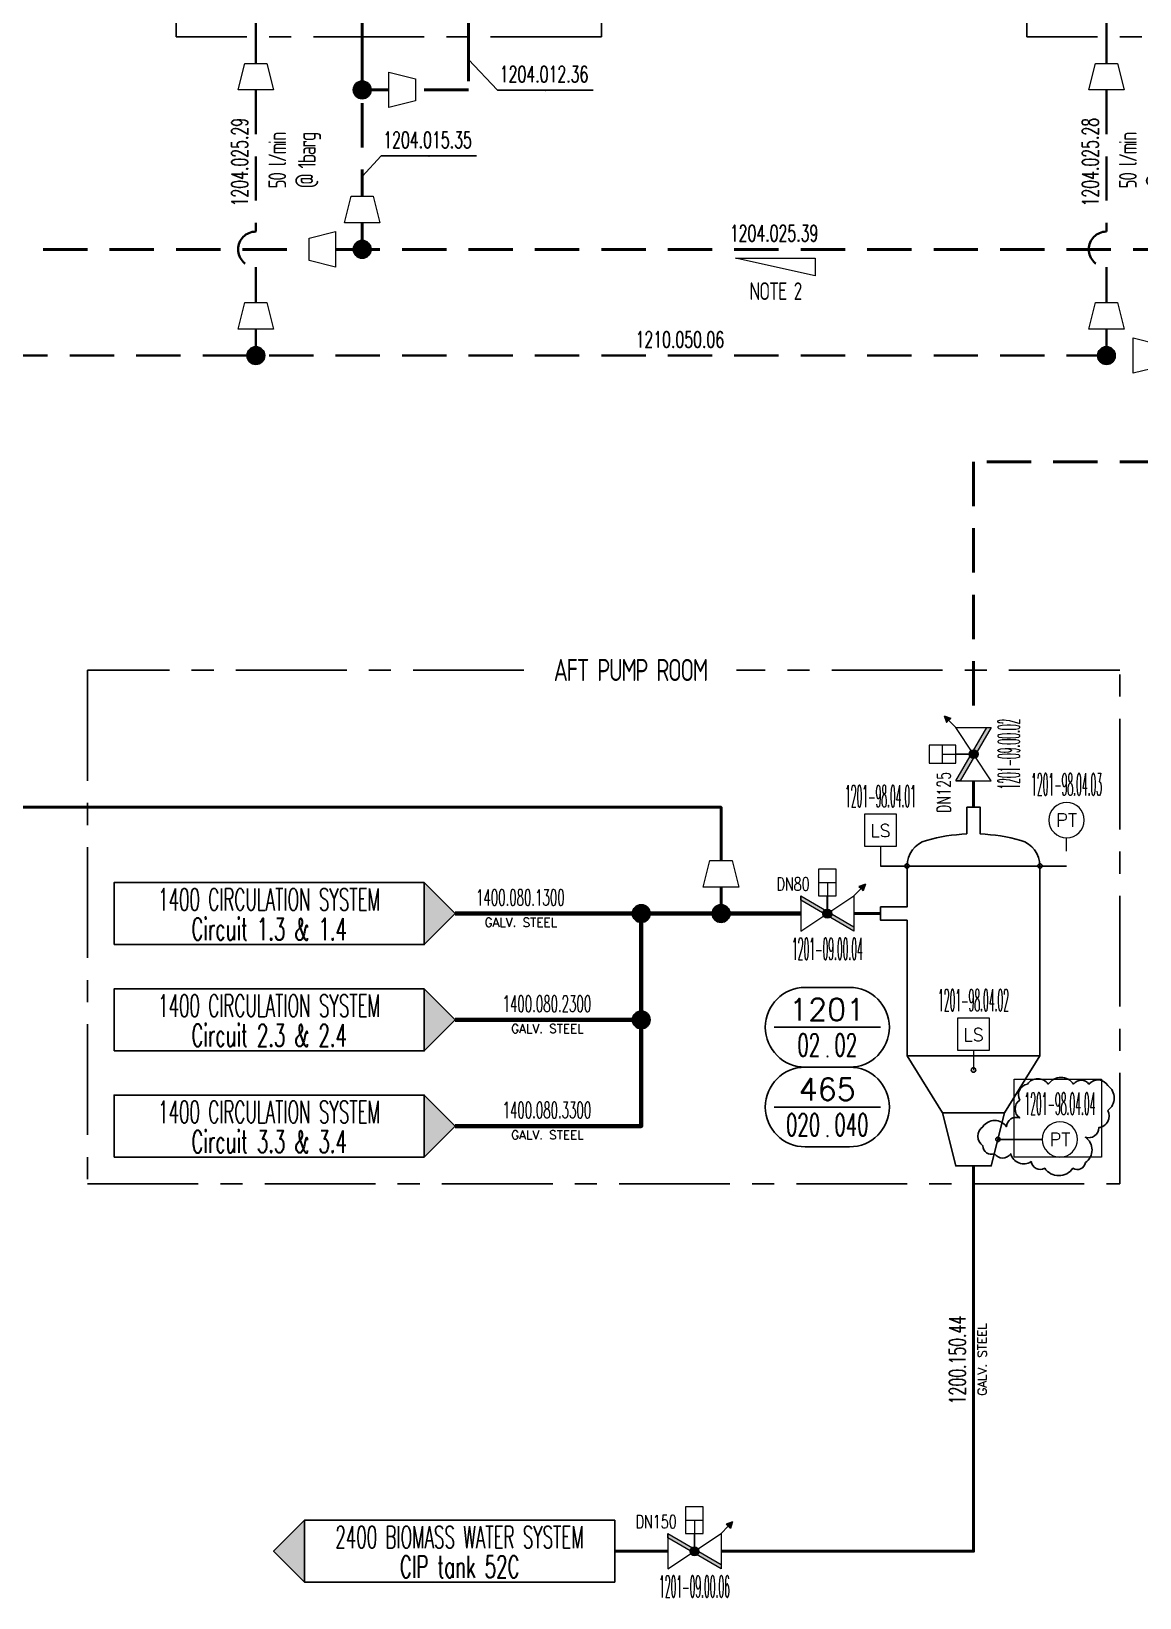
# Model space of a CAD drawing. Extents: x 32 to 589, y 3 to 513.
# Drawn here: x 279.4 to 404.5, y 9.8 to 186.7 of the extents above; entities that cross this region are included whole.
import ezdxf
from ezdxf.enums import TextEntityAlignment as Align
from ezdxf.xclip import XClip

# ---------------------------------------------------------------- set-up
doc = ezdxf.new("R2010")
doc.units = 0
doc.header["$LTSCALE"] = 10
doc.header["$XCLIPFRAME"] = 2
for name, pattern in [('CENTER', [2, 1.25, -0.25, 0.25, -0.25]), ('DASHED', [0.75, 0.5, -0.25]), ('PHANTOM2', [1.25, 0.625, -0.125, 0.125, -0.125, 0.125, -0.125])]:
    doc.linetypes.add(name, pattern=pattern)
for name, color, linetype in [('000-TX1', 1, 'Continuous'), ('000-TX2', 2, 'Continuous'), ('000-TX3', 3, 'Continuous'), ('0CE1', 1, 'CENTER'), ('0CO0', 7, 'Continuous'), ('0CO1', 1, 'Continuous'), ('0CO2', 2, 'Continuous'), ('0TX0', 7, 'Continuous'), ('0TX1', 1, 'Continuous'), ('0TX2', 2, 'Continuous'), ('COMPONENT', 2, 'Continuous'), ('Reference_1', 7, 'Continuous'), ('Reference_2', 1, 'Continuous')]:
    doc.layers.add(name, color=color, linetype=linetype)
for name, color, linetype, lineweight, true_color in [('1200 Service Liquid Piping', 134, 'Continuous', 35, 0x03b0b0), ('1200 Vacuum Piping', 152, 'Continuous', 40, 0x3354cc), ('REV-G', 14, 'Continuous', 25, 0xa50000)]:
    doc.layers.add(name, color=color, linetype=linetype, lineweight=lineweight, true_color=true_color)
for name, color, linetype, lineweight in [('1400_1 Circulation System Piping', 102, 'Continuous', 60), ('2600 Tank Drainage System Piping', 200, 'Continuous', 40), ('ARMATURE', 1, 'Continuous', 15), ('PIPENUM', 1, 'Continuous', 25)]:
    doc.layers.add(name, color=color, linetype=linetype, lineweight=lineweight)
doc.layers.add('Viewport', color=7, linetype='Continuous', plot=False)
doc.styles.add('MMC-TX2', font='romans.shx')
doc.styles.add('ROMANS', font='romans.shx')
doc.styles.get("Standard").update_dxf_attribs({"font": 'isocp.shx'})
doc.styles.add('Standard-TX2', font='romans.shx')

# ---------------------------------------------------------------- blocks, each defined once
blk = doc.blocks.new('Reference_diagram1')
at = {"layer": 'Reference_2'}
blk.add_hatch(color=256, dxfattribs=at).paths.add_polyline_path([(-3.5, -3.5), (0, 0), (-3.5, 3.5)])
blk.add_lwpolyline([(-38.5, -3.5), (-3.5, -3.5), (-3.5, 3.5), (-38.5, 3.5)], close=True, dxfattribs=at)
blk.add_lwpolyline([(-3.5, 3.5), (-3.5, -3.5), (0, 0), (-3.5, 3.5)], dxfattribs=at)
at = {"layer": 'Reference_1', "style": 'ROMANS'}
for tag, width, p in [('WBS-NAME', 0.55, (-21, 2.85)), ('DESCRIPTION', 0.6, (-21, -0.5))]:
    blk.add_attdef(tag, text='', height=2.5, dxfattribs=dict(at, width=width)).set_placement(p, align=Align.TOP_CENTER)
blk = doc.blocks.new('*U31')
at = {"const_width": 0.25}
blk.add_lwpolyline([(0, -0.75), (0, 0.75)], dxfattribs=at)
blk = doc.blocks.new('*U32')
at = {"color": 0, "linetype": 'ByBlock', "lineweight": -2, "transparency": 16777216}
blk.add_blockref('*U31', (273.69, -83.34), dxfattribs=at)
for p, rotation in [((271.74, -84.47), 60), ((275.64, -84.47), 300), ((271.74, -86.72), 120), ((275.64, -86.72), 240), ((273.69, -87.84), 180)]:
    blk.add_blockref('*U31', p, dxfattribs=dict(at, rotation=rotation))
blk = doc.blocks.new('E852_MMC')
at = {"color": 0}
blk.add_line((-3, 0), (3, 6), dxfattribs=at)
blk.add_lwpolyline([(-3, 0), (3, 0), (3, 6), (-3, 6)], close=True, dxfattribs=at)
for centre, major_axis in [((-1.9, 4.2), (0, -1.2)), ((-1.1, 4.2), (0, 1.2)), ((1.1, 1.8), (0, -1.2)), ((1.9, 1.8), (0, 1.2))]:
    blk.add_ellipse(centre, major_axis=major_axis, ratio=0.333333, start_param=1.570796, end_param=4.712389, dxfattribs=at)
blk = doc.blocks.new('LIQUID RING PUMP 01')
for points in [[(22.5, 27.97), (22.5, 34.5), (24, 34.5)], [(31.5, 27.97), (31.5, 34.5), (30, 34.5)]]:
    blk.add_lwpolyline(points)
at = {"const_width": 0.25}
for points in [[(27, 18), (27, 18, 0.414214), (33, 24), (33, 24, 0.414214), (27, 30), (27, 30, 0.414214), (21, 24), (21, 24, 0.414214)], [(40.5, 19.5), (40.5, 19.5, 0.414214), (45, 24), (45, 24, 0.414214), (40.5, 28.5), (40.5, 28.5, 0.414214), (36, 24), (36, 24, 0.414214)], [(27, 22.5), (27, 22.5, 0.414214), (28.5, 24), (28.5, 24, 0.414214), (27, 25.5), (27, 25.5, 0.414214), (25.5, 24), (25.5, 24, 0.414214)]]:
    blk.add_lwpolyline(points, format="xyb", close=True, dxfattribs=at)
for points in [[(21.75, 26.9), (29.15, 29.6)], [(39, 22), (39, 26), (40.5, 24), (42, 26), (42, 22)], [(33, 24), (36, 24)], [(21.75, 21.1), (29.15, 18.4)]]:
    blk.add_lwpolyline(points, dxfattribs=at)
at = {"layer": '0CE1'}
for points in [[(38, 48), (48, 48), (48, 0), (0, 0), (0, 48), (16, 48)], [(22, 48), (32, 48)]]:
    blk.add_lwpolyline(points, dxfattribs=at)
at = {"layer": '0CO0', "linetype": 'PHANTOM2', "ltscale": 0.5}
blk.add_lwpolyline([(51, 24), (45, 24.01)], dxfattribs=at)
at = {"layer": '0CO1'}
for points in [[(21, 49), (17, 49)], [(21, 48), (17, 48)], [(33, 49), (37, 49)], [(33, 48), (37, 48)]]:
    blk.add_lwpolyline(points, dxfattribs=at)
at = {"layer": '1200 Service Liquid Piping', "linetype": 'DASHED'}
for points in [[(12, 24), (9, 24), (9, 19.5)], [(18, 24), (21, 24)], [(9, 10.5), (9, 13.5)], [(9, 4.5), (9, 0)]]:
    blk.add_lwpolyline(points, dxfattribs=at)
at = {"layer": '1200 Vacuum Piping', "linetype": 'DASHED'}
blk.add_lwpolyline([(19, 48), (19, 40.5), (24, 40.5)], dxfattribs=at)
at = {"layer": '1200 Vacuum Piping'}
blk.add_lwpolyline([(35, 48), (35, 40.5), (30, 40.5)], dxfattribs=at)
at = {"layer": '2600 Tank Drainage System Piping', "linetype": 'DASHED'}
for points in [[(21, 9), (21, 15), (24, 15), (24, 18.8)], [(33, 9), (33, 15), (30, 15), (30, 18.8)], [(21, 3), (21, 0)], [(33, 3), (33, 0)]]:
    blk.add_lwpolyline(points, dxfattribs=at)
at = {"rotation": 270}
blk.add_blockref('*U32', (112.59, 297.69), dxfattribs=at)
at = {"layer": 'ARMATURE', "ltscale": 2}
blk.add_blockref('E852_MMC', (54, 21), dxfattribs=at)
blk = doc.blocks.new('1200 TEMP')
blk.add_blockref('LIQUID RING PUMP 01', (-342.06, 467.46))
blk = doc.blocks.new('JOINT')
h = blk.add_hatch(color=256)
h.dxf.hatch_style = 1
h.paths.add_polyline_path([(1, 0, 1), (-1, 0, 1)])
at = {"layer": 'Viewport'}
blk.add_circle((0, 0), 1, dxfattribs=at)
blk = doc.blocks.new('MMCFP_COMP_TAG')
at = {"layer": '000-TX3', "ltscale": 3}
for p, q in [((-2.5, 4.5), (2.5, 4.5)), ((-6, 0), (6, 0)), ((-2.5, -4.5), (2.5, -4.5))]:
    blk.add_line(p, q, dxfattribs=at)
for centre, start, end in [((-2.5, 0), 90, 270), ((2.5, 0), 270, 90)]:
    blk.add_arc(centre, 4.5, start, end, dxfattribs=at)
at = {"layer": '000-TX2', "style": 'Standard-TX2'}
blk.add_text('.', height=1.5, dxfattribs=at).set_placement((0.02, -3.35), align=Align.CENTER)
at = {"layer": '000-TX2', "style": 'Standard-TX2', "flags": 8}
blk.add_attdef('WBS1', text='', height=2.5, dxfattribs=at).set_placement((-0.02, 0.75), align=Align.CENTER)
at = {"layer": '000-TX2', "style": 'Standard-TX2', "width": 0.6, "flags": 8}
blk.add_attdef('WBS2', text='', height=2.5, dxfattribs=at).set_placement((-0.8, -3.25), align=Align.RIGHT)
blk.add_attdef('Number', (0.8, -3.25), '', height=2.5, dxfattribs=at)
blk = doc.blocks.new('Pipe_tag')
at = {"layer": '0CO1', "ltscale": 2}
blk.add_point((6, 0), dxfattribs=at)
at = {"color": 0, "style": 'ROMANS', "width": 0.532808}
blk.add_attdef('PIPE-NO', text='', height=2.2, dxfattribs=at).set_placement((-0.18, 1.08), (11.82, 1.08), align=Align.FIT)
at = {"layer": '000-TX2', "color": 2, "style": 'ROMANS', "flags": 1}
for tag, p in [('REMARKS', (6, 12.18)), ('TO', (5.97, 10.4)), ('FROM', (6.01, 8.78)), ('MATERIAL', (6.34, 6.9)), ('DIAMETER', (6.07, 4.56))]:
    blk.add_attdef(tag, text='', height=1.2, dxfattribs=at).set_placement(p, align=Align.MIDDLE_CENTER)
at = {"layer": '000-TX2', "style": 'ROMANS'}
blk.add_attdef('PIPE_TYPE', text='', height=1.2, dxfattribs=at).set_placement((5.89, -1.18), align=Align.MIDDLE)
blk = doc.blocks.new('BU310PN_F_MMC')
blk.add_hatch(color=256).paths.add_polyline_path([(0, 2), (6, -1.5), (6, -2), (0, 1.5)])
h = blk.add_hatch(color=256)
h.dxf.hatch_style = 1
h.paths.add_polyline_path([(7.31, 3.31), (6.57, 3.06), (6.82, 2.82), (7.06, 2.57)])
h = blk.add_hatch(color=256)
edge = h.paths.add_edge_path()
edge.add_arc((3, -0.01), 0.5, 0, 360)
for p, q in [((2, 3.5), (4, 3.5)), ((3, 3.5), (3, 2)), ((6, 2), (6.82, 2.82)), ((7.31, 3.31), (6.57, 3.06)), ((6.57, 3.06), (6.82, 2.82)), ((6.82, 2.82), (7.06, 2.57)), ((7.31, 3.31), (7.06, 2.57))]:
    blk.add_line(p, q)
for points in [[(2, 2), (4, 2), (4, 5), (2, 5)], [(0, 2), (6, -1.5), (6, -2), (0, 1.5)]]:
    blk.add_lwpolyline(points, close=True)
blk.add_lwpolyline([(0, 2), (0, -2), (6, 2), (6, -2)])
at = {"const_width": 0.2}
blk.add_lwpolyline([(3, 0), (3, 2)], dxfattribs=at)
blk.add_circle((3, -0.01), 0.5)
at = {"layer": '000-TX1', "style": 'MMC-TX2', "width": 0.75}
blk.add_attdef('SIZE', text='', height=1.5, dxfattribs=at).set_placement((1, 3.34), align=Align.MIDDLE_RIGHT)
at = {"layer": '000-TX1', "style": 'MMC-TX2', "width": 0.457143}
blk.add_attdef('ITEMNR.', text='', height=2.5, rotation=360, dxfattribs=at).set_placement((-0.99, -5.24), (7.01, -5.24), align=Align.FIT)
at = {"layer": '000-TX1', "style": 'MMC-TX2', "flags": 1}
for tag, p in [('PRODUCT_NR', (-1, -10.2)), ('DESCRIPTION.', (-1, -13.16)), ('TYPE', (-1, -16.17)), ('RATING', (-1, -19.17)), ('DRILL', (-1, -22.17)), ('HOUSING', (-1, -25.17)), ('TRIM', (-1, -28.17)), ('STEM', (-1, -31.17)), ('SEAT', (-1, -34.17)), ('CTRL', (-1, -37.17)), ('CERT', (-1, -40.17)), ('REMARKS', (-1, -43.17)), ('REV', (-1, -46.17)), ('TAG', (-1, -49.17)), ('FONT/SIGN', (-1, -52.17)), ('DO', (-1, -55.84)), ('DI', (-1, -58.84)), ('AO', (-0.79, -61.28)), ('AI', (-0.79, -64.28)), ('BUS', (-1, -66.95))]:
    blk.add_attdef(tag, p, '', height=1.5, dxfattribs=at)
blk = doc.blocks.new('1200.02 700L VACUUM TANK 01')
at = {"layer": '0CO0'}
for points in [[(-7.5, -6.63), (7.5, -6.63)], [(-7.5, -28.06), (7.5, -28.06)], [(-3.5, -34.5), (3.5, -34.5)]]:
    blk.add_lwpolyline(points, dxfattribs=at)
at = {"layer": '0CO1'}
for points in [[(-10.5, -6.63), (-7.5, -6.63)], [(10.5, -6.63), (7.5, -6.63)], [(2.75, -37.5), (7.75, -37.5)]]:
    blk.add_lwpolyline(points, dxfattribs=at)
for centre in [(-7.5, -6.63), (7.5, -6.63), (0, -29.66), (2.75, -37.5)]:
    blk.add_circle(centre, 0.25, dxfattribs=at)
at = {"layer": '0CO2'}
blk.add_lwpolyline([(-0.75, -3.01), (-0.75, 0), (0.75, 0), (0.75, -3.01, -0.059509), (5.32, -3.74, -0.335437), (7.5, -6.63), (7.5, -28.06), (3.5, -34.5), (2, -40.5), (-2, -40.5), (-3.5, -34.5), (-7.5, -28.06), (-7.5, -12.75), (-10.5, -12.75), (-10.5, -11.25), (-7.5, -11.25), (-7.5, -6.63, -0.335437), (-5.32, -3.74, -0.059509)], format="xyb", close=True, dxfattribs=at)
blk = doc.blocks.new('S003_MMC')
blk.add_line((0, 2.25), (0, 0))
blk.add_lwpolyline([(-1.8, 2.25), (1.8, 2.25), (1.8, 5.85), (-1.8, 5.85)], close=True)
at = {"layer": '000-TX1', "color": 2, "insert": (0, 4), "char_height": 1.44, "attachment_point": 5, "style": 'MMC-TX2'}
blk.add_mtext_dynamic_manual_height_columns('\\pxqc;LS', width=3.4144, gutter_width=12.5, heights=[3.55], dxfattribs=at)
at = {"layer": '000-TX1', "style": 'MMC-TX2', "width": 0.457143}
blk.add_attdef('ITEMNR.', text='', height=2.5, rotation=360, dxfattribs=at).set_placement((-3.69, 6.64), (4.31, 6.64), align=Align.FIT)
at = {"layer": '000-TX1', "style": 'MMC-TX2'}
blk.add_attdef('SIZE', text='', height=1.5, dxfattribs=at).set_placement((-2.56, 1.53), align=Align.MIDDLE_RIGHT)
at = {"layer": '000-TX1', "style": 'MMC-TX2', "flags": 1}
for tag, p in [('PRODUCT_NR', (-2.77, -7.16)), ('DESCRIPTION.', (-2.77, -10.12)), ('TYPE', (-2.77, -13.13)), ('RATING', (-2.77, -16.13)), ('DRILL', (-2.77, -19.13)), ('HOUSING', (-2.77, -22.13)), ('TRIM', (-2.77, -25.13)), ('STEM', (-2.77, -28.13)), ('SEAT', (-2.77, -31.13)), ('CTRL', (-2.77, -34.13)), ('CERT', (-2.77, -37.13)), ('REMARKS', (-2.77, -40.13)), ('REV', (-2.77, -43.13)), ('TAG', (-2.77, -46.13)), ('FONT/SIGN', (-2.77, -49.13))]:
    blk.add_attdef(tag, p, '', height=1.5, dxfattribs=at)
blk = doc.blocks.new('I201_MMC')
blk.add_line((0, 1.68), (0, 3.18))
blk.add_circle((0, 5.18), 2)
at = {"layer": '000-TX1', "style": 'MMC-TX2', "flags": 1}
for tag, p in [('DO', (-2.77, -51.79)), ('DI', (-2.77, -54.79)), ('AO', (-2.56, -57.23)), ('AI', (-2.56, -60.23)), ('BUS', (-2.77, -62.9))]:
    blk.add_attdef(tag, p, '', height=1.5, dxfattribs=at)
at = {"layer": '0TX1', "style": 'MMC-TX2', "width": 0.457143}
blk.add_attdef('ITEMNR.', text='', height=2.5, rotation=360, dxfattribs=at).set_placement((-3.69, 8.24), (4.31, 8.24), align=Align.FIT)
at = {"layer": '0TX1', "style": 'MMC-TX2'}
blk.add_attdef('SIZE', text='', height=1.5, dxfattribs=at).set_placement((-1.84, 3.3), align=Align.MIDDLE_RIGHT)
at = {"layer": '0TX1', "style": 'MMC-TX2', "flags": 1}
for tag, p in [('PRODUCT_NR', (-2.77, -7.16)), ('DESCRIPTION.', (-2.77, -10.12)), ('TYPE', (-2.77, -13.13)), ('RATING', (-2.77, -16.13)), ('DRILL', (-2.77, -19.13)), ('HOUSING', (-2.77, -22.13)), ('TRIM', (-2.77, -25.13)), ('STEM', (-2.77, -28.13)), ('SEAT', (-2.77, -31.13)), ('CTRL', (-2.77, -34.13)), ('CERT', (-2.77, -37.13)), ('REMARKS', (-2.77, -40.13)), ('REV', (-2.77, -43.13)), ('TAG', (-2.77, -46.13)), ('FONT/SIGN', (-2.77, -49.13))]:
    blk.add_attdef(tag, p, '', height=1.5, dxfattribs=at)
at = {"layer": '0TX2', "style": 'MMC-TX2', "flags": 8}
blk.add_attdef('T', text='', height=1.5, dxfattribs=at).set_placement((0, 5.18), align=Align.MIDDLE_CENTER)

msp = doc.modelspace()

# ---------------------------------------------------------------- linework, layer by layer
at = {"layer": '0CE1'}
msp.add_lwpolyline([(335, 114.56), (285.75, 114.56), (285.75, 56.56), (402.25, 56.56), (402.25, 114.56), (359, 114.56)], dxfattribs=at)
at = {"layer": '0CO0', "ltscale": 2}
for points in [[(342.82, 180.02), (332.04, 180.02), (328.75, 183.51)], [(329.67, 172.6), (318.88, 172.6), (316.75, 170.29)]]:
    msp.add_lwpolyline(points, dxfattribs=at)
at = {"layer": '1200 Service Liquid Piping', "linetype": 'DASHED'}
for points in [[(304.75, 186.06), (304.75, 183.06)], [(400.75, 186.06), (400.75, 183.06)], [(208.75, 153.06), (208.75, 150.06), (403.75, 150.06)], [(304.75, 153.06), (304.75, 150.06)], [(400.75, 153.06), (400.75, 150.06)]]:
    msp.add_lwpolyline(points, dxfattribs=at)
for points in [[(304.75, 180.06), (304.75, 164.06, 1), (304.75, 160.06), (304.75, 156.06)], [(400.75, 180.06), (400.75, 164.06, 1), (400.75, 160.06), (400.75, 156.06)]]:
    msp.add_lwpolyline(points, format="xyb", dxfattribs=at)
at = {"layer": '1200 Vacuum Piping', "linetype": 'DASHED'}
msp.add_lwpolyline([(459.75, 267.06), (459.75, 164.06, 1), (459.75, 160.06), (459.75, 152.06, 1), (459.75, 148.06), (459.75, 138.06), (385.75, 138.06), (385.75, 108.06)], format="xyb", dxfattribs=at)
msp.add_lwpolyline([(385.75, 102.06), (385.75, 99.06)], dxfattribs=at)
at = {"layer": '1200 Vacuum Piping'}
for points in [[(375.25, 87.06), (372.25, 87.06)], [(357.25, 15.06), (385.75, 15.06), (385.75, 58.56)], [(345.25, 15.06), (351.25, 15.06)]]:
    msp.add_lwpolyline(points, dxfattribs=at)
at = {"layer": '1400_1 Circulation System Piping', "ltscale": 2}
for points in [[(348.25, 87.06), (327.25, 87.06)], [(327.25, 75.06), (348.25, 75.06), (348.25, 87.06)], [(366.25, 87.06), (348.25, 87.06)], [(327.25, 63.06), (348.25, 63.06), (348.25, 75.06)]]:
    msp.add_lwpolyline(points, dxfattribs=at)
at = {"layer": '2600 Tank Drainage System Piping', "linetype": 'DASHED'}
for points in [[(220.75, 186.06), (220.75, 162.06), (310.75, 162.06)], [(316.75, 186.06), (316.75, 168.06)], [(328.75, 186.06), (328.75, 180.06), (322.75, 180.06)], [(319.75, 180.06), (316.75, 180.06)], [(316.75, 165.06), (316.75, 162.06)], [(313.75, 162.06), (406.75, 162.06)]]:
    msp.add_lwpolyline(points, dxfattribs=at)
at = {"layer": '2600 Tank Drainage System Piping'}
for points in [[(149.76, 99.06), (357.25, 99.06), (357.25, 93.06)], [(357.25, 90.06), (357.25, 87.06)]]:
    msp.add_lwpolyline(points, dxfattribs=at)
at = {"layer": 'ARMATURE'}
for points in [[(306.75, 180.06), (302.75, 180.06), (303.5, 183.06), (306, 183.06)], [(402.75, 180.06), (398.75, 180.06), (399.5, 183.06), (402, 183.06)], [(319.75, 178.06), (319.75, 182.06), (322.75, 181.31), (322.75, 178.81)], [(318.75, 165.06), (314.75, 165.06), (315.5, 168.06), (318, 168.06)], [(313.75, 164.06), (313.75, 160.06), (310.75, 160.81), (310.75, 163.31)], [(358.89, 161.06), (367.89, 161.06), (367.89, 159.06)], [(306.75, 153.06), (302.75, 153.06), (303.5, 156.06), (306, 156.06)], [(402.75, 153.06), (398.75, 153.06), (399.5, 156.06), (402, 156.06)], [(403.75, 148.06), (403.75, 152.06), (406.75, 151.31), (406.75, 148.81)], [(359.25, 90.06), (355.25, 90.06), (356, 93.06), (358.5, 93.06)]]:
    msp.add_lwpolyline(points, close=True, dxfattribs=at)
at = {"layer": 'REV-G'}
msp.add_lwpolyline([(386.8, 63, 0.520567), (386.8, 60.84, 0.520567), (388.11, 59.94, 0.520567), (389.95, 59.94, 0.520567), (392.25, 59.06, 0.520567), (393.78, 58.3, 0.520567), (396.96, 58.3, 0.520567), (398.38, 58.94, 0.520567), (398.38, 61.81, 0.520567), (399.88, 62.89, 0.520567), (400.91, 64.84, 0.520567), (400.91, 67.63, 0.520567), (398.78, 67.8, 0.520567), (397.05, 67.8, 0.520567), (394.18, 67.8, 0.520567), (391.83, 67.8, 0.520567), (390.96, 66.01, 0.520567), (390.96, 63.98, 0.520567), (389.47, 63, 0.520567)], format="xyb", close=True, dxfattribs=at)

# ---------------------------------------------------------------- block references
msp.add_blockref('1200.02 700L VACUUM TANK 01', (385.75, 99.06))
for p, values in [((327.25, 87.06), {'WBS-NAME': '1400 CIRCULATION SYSTEM', 'DESCRIPTION': 'Circuit 1.3 & 1.4'}), ((327.25, 75.06), {'WBS-NAME': '1400 CIRCULATION SYSTEM', 'DESCRIPTION': 'Circuit 2.3 & 2.4'}), ((327.25, 63.06), {'WBS-NAME': '1400 CIRCULATION SYSTEM', 'DESCRIPTION': 'Circuit 3.3 & 3.4'})]:
    msp.add_blockref('Reference_diagram1', p).add_auto_attribs(values)
ref = msp.add_blockref('MMCFP_COMP_TAG', (369.25, 74.22))
ref.add_attrib('WBS1', '1201', dxfattribs={"layer": '000-TX2', "height": 2.5, "style": 'Standard-TX2'}).set_placement((369.23, 74.97), align=Align.CENTER)
ref.add_attrib('WBS2', '02', dxfattribs={"layer": '000-TX2', "height": 2.5, "style": 'Standard-TX2', "width": 0.6}).set_placement((368.44, 70.97), align=Align.RIGHT)
ref.add_attrib('Number', '02', (370.04, 70.97), dxfattribs={"layer": '000-TX2', "height": 2.5, "style": 'Standard-TX2', "width": 0.6})
ref = msp.add_blockref('MMCFP_COMP_TAG', (369.25, 65.22))
ref.add_attrib('WBS1', '465', dxfattribs={"layer": '000-TX2', "height": 2.5, "style": 'Standard-TX2'}).set_placement((369.23, 65.97), align=Align.CENTER)
ref.add_attrib('WBS2', '020', dxfattribs={"layer": '000-TX2', "height": 2.5, "style": 'Standard-TX2', "width": 0.6}).set_placement((368.44, 61.97), align=Align.RIGHT)
ref.add_attrib('Number', '040', (370.04, 61.97), dxfattribs={"layer": '000-TX2', "height": 2.5, "style": 'Standard-TX2', "width": 0.6})
ref = msp.add_blockref('Reference_diagram1', (306.75, 15.06), dxfattribs=dict(xscale=-1))
ref.add_attrib('WBS-NAME', '2400 BIOMASS WATER SYSTEM', dxfattribs={"layer": 'Reference_1', "height": 2.5, "style": 'ROMANS', "width": 0.55}).set_placement((327.75, 17.91), align=Align.TOP_CENTER)
ref.add_attrib('DESCRIPTION', 'CIP tank 52C', dxfattribs={"layer": 'Reference_1', "height": 2.5, "style": 'ROMANS', "width": 0.6}).set_placement((327.75, 14.56), align=Align.TOP_CENTER)
at = {"layer": '1200 Service Liquid Piping', "linetype": 'DASHED'}
for p in [(304.75, 150.06), (400.75, 150.06)]:
    msp.add_blockref('JOINT', p, dxfattribs=at)
at = {"layer": '1400_1 Circulation System Piping', "ltscale": 2}
for p in [(348.25, 87.06), (348.25, 75.06)]:
    msp.add_blockref('JOINT', p, dxfattribs=at)
at = {"layer": '2600 Tank Drainage System Piping', "linetype": 'DASHED'}
for p in [(316.75, 180.06), (316.75, 162.06)]:
    msp.add_blockref('JOINT', p, dxfattribs=at)
at = {"layer": '2600 Tank Drainage System Piping'}
msp.add_blockref('JOINT', (357.25, 87.06), dxfattribs=at)
at = {"layer": 'ARMATURE'}
ref = msp.add_blockref('BU310PN_F_MMC', (385.75, 102.06), dxfattribs=dict(at, rotation=90))
ref.add_attrib('ITEMNR.', '1201-09.00.02', dxfattribs={"layer": '000-TX1', "height": 2.5, "rotation": 90, "style": 'MMC-TX2', "width": 0.276543}).set_placement((390.99, 101.07), (390.99, 109.07), align=Align.FIT)
ref.add_attrib('SIZE', 'DN125', dxfattribs={"layer": '000-TX1', "height": 1.5, "rotation": 90, "style": 'MMC-TX2', "width": 0.7}).set_placement((382.41, 103.06), align=Align.MIDDLE_RIGHT)
ref = msp.add_blockref('I201_MMC', (396.25, 92.43), dxfattribs=dict(at, xscale=-1))
ref.add_attrib('ITEMNR.', '1201-98.04.03', dxfattribs={"layer": '000-TX1', "height": 2.5, "style": 'MMC-TX2', "width": 0.276543}).set_placement((392.25, 100.4), (400.25, 100.4), align=Align.FIT)
ref.add_attrib('I', 'PT', dxfattribs={"layer": '000-TX1', "color": 2, "height": 1.5, "style": 'ROMANS'}).set_placement((396.25, 97.61), align=Align.MIDDLE_CENTER)
at = {"layer": 'ARMATURE', "lineweight": 50}
ref = msp.add_blockref('S003_MMC', (375.25, 92.43), dxfattribs=at)
ref.add_attrib('ITEMNR.', '1201-98.04.01', dxfattribs={"layer": '000-TX1', "height": 2.5, "rotation": 360, "style": 'MMC-TX2', "width": 0.283544}).set_placement((371.25, 99.07), (379.25, 99.07), align=Align.FIT)
at = {"layer": 'ARMATURE'}
ref = msp.add_blockref('BU310PN_F_MMC', (366.25, 87.06), dxfattribs=at)
ref.add_attrib('ITEMNR.', '1201-09.00.04', dxfattribs={"layer": '000-TX1', "height": 2.5, "rotation": 360, "style": 'MMC-TX2', "width": 0.27541}).set_placement((365.26, 81.82), (373.26, 81.82), align=Align.FIT)
ref.add_attrib('SIZE', 'DN80', dxfattribs={"layer": '000-TX1', "height": 1.5, "style": 'MMC-TX2', "width": 0.7}).set_placement((367.25, 90.4), align=Align.MIDDLE_RIGHT)
at = {"layer": 'ARMATURE', "lineweight": 50}
ref = msp.add_blockref('S003_MMC', (385.75, 69.39), dxfattribs=at)
ref.add_attrib('ITEMNR.', '1201-98.04.02', dxfattribs={"layer": '000-TX1', "height": 2.5, "rotation": 360, "style": 'MMC-TX2', "width": 0.276543}).set_placement((381.75, 76.03), (389.75, 76.03), align=Align.FIT)
at = {"layer": 'ARMATURE'}
ref = msp.add_blockref('I201_MMC', (395.5, 56.38), dxfattribs=dict(at, xscale=-1))
XClip(ref).set_block_clipping_path([(-4.6849823759, 3.1773638293), (5.1706135594, 11.9855782549)])
ref.add_attrib('ITEMNR.', '1201-98.04.04', dxfattribs={"layer": '000-TX1', "height": 2.5, "style": 'MMC-TX2', "width": 0.27541}).set_placement((391.5, 64.34), (399.5, 64.34), align=Align.FIT)
ref.add_attrib('I', 'PT', dxfattribs={"layer": '000-TX1', "color": 2, "height": 1.5, "style": 'ROMANS'}).set_placement((395.5, 61.56), align=Align.MIDDLE_CENTER)
ref = msp.add_blockref('BU310PN_F_MMC', (351.25, 15.06), dxfattribs=at)
ref.add_attrib('ITEMNR.', '1201-09.00.06', dxfattribs={"layer": '000-TX1', "height": 2.5, "rotation": 360, "style": 'MMC-TX2', "width": 0.276543}).set_placement((350.26, 9.82), (358.26, 9.82), align=Align.FIT)
ref.add_attrib('SIZE', 'DN150', dxfattribs={"layer": '000-TX1', "height": 1.5, "style": 'MMC-TX2', "width": 0.7}).set_placement((352.25, 18.4), align=Align.MIDDLE_RIGHT)
at = {"layer": 'COMPONENT'}
for p in [(637.81, -281.4), (733.81, -281.4)]:
    msp.add_blockref('1200 TEMP', p, dxfattribs=at)
at = {"layer": 'PIPENUM'}
ref = msp.add_blockref('Pipe_tag', (332.43, 180.02), dxfattribs=dict(at, xscale=0.8333333333333482, yscale=0.8333333333333482, zscale=0.8333333333333482))
ref.add_attrib('PIPE-NO', '1204.012.36', dxfattribs={"layer": '0', "color": 0, "height": 1.8333, "style": 'ROMANS', "width": 0.581491}).set_placement((332.28, 180.92), (342.28, 180.92), align=Align.FIT)
ref = msp.add_blockref('Pipe_tag', (304.75, 167.06), dxfattribs=dict(at, xscale=0.8333333333333482, yscale=0.8333333333333482, zscale=0.8333333333333482, rotation=90))
ref.add_attrib('PIPE-NO', '1204.025.29', dxfattribs={"layer": '0', "color": 0, "height": 1.8333, "rotation": 90, "style": 'ROMANS', "width": 0.584458}).set_placement((303.85, 166.9), (303.85, 176.9), align=Align.FIT)
ref = msp.add_blockref('Pipe_tag', (319.28, 172.6), dxfattribs=dict(at, xscale=0.8333333333333482, yscale=0.8333333333333482, zscale=0.8333333333333482))
ref.add_attrib('PIPE-NO', '1204.015.35', dxfattribs={"layer": '0', "color": 0, "height": 1.8333, "style": 'ROMANS', "width": 0.581491}).set_placement((319.12, 173.5), (329.13, 173.5), align=Align.FIT)
ref = msp.add_blockref('Pipe_tag', (400.75, 167.06), dxfattribs=dict(at, xscale=0.8333333333333482, yscale=0.8333333333333482, zscale=0.8333333333333482, rotation=90))
ref.add_attrib('PIPE-NO', '1204.025.28', dxfattribs={"layer": '0', "color": 0, "height": 1.8333, "rotation": 90, "style": 'ROMANS', "width": 0.581491}).set_placement((399.85, 166.9), (399.85, 176.9), align=Align.FIT)
ref = msp.add_blockref('Pipe_tag', (358.39, 162.06), dxfattribs=dict(at, xscale=0.8333333333333482, yscale=0.8333333333333482, zscale=0.8333333333333482))
ref.add_attrib('PIPE-NO', '1204.025.39', dxfattribs={"layer": '0', "color": 0, "height": 1.8333, "style": 'ROMANS', "width": 0.584458}).set_placement((358.24, 162.96), (368.24, 162.96), align=Align.FIT)
ref = msp.add_blockref('Pipe_tag', (347.75, 150.06), dxfattribs=dict(at, xscale=0.8333333333333482, yscale=0.8333333333333482, zscale=0.8333333333333482))
ref.add_attrib('PIPE-NO', '1210.050.06', dxfattribs={"layer": '0', "color": 0, "height": 1.8333, "style": 'ROMANS', "width": 0.581491}).set_placement((347.6, 150.96), (357.6, 150.96), align=Align.FIT)
ref = msp.add_blockref('Pipe_tag', (329.75, 87.06), dxfattribs=dict(at, xscale=0.8333333333333482, yscale=0.8333333333333482, zscale=0.8333333333333482))
ref.add_attrib('PIPE-NO', '1400.080.1300', dxfattribs={"layer": '0', "color": 0, "height": 1.8333, "style": 'ROMANS', "width": 0.483349}).set_placement((329.6, 87.96), (339.6, 87.96), align=Align.FIT)
ref.add_attrib('PIPE_TYPE', 'GALV. STEEL', dxfattribs={"layer": '0', "height": 1, "style": 'ROMANS'}).set_placement((334.66, 86.07), align=Align.MIDDLE)
ref = msp.add_blockref('Pipe_tag', (332.75, 75.06), dxfattribs=dict(at, xscale=0.8333333333333482, yscale=0.8333333333333482, zscale=0.8333333333333482))
ref.add_attrib('PIPE-NO', '1400.080.2300', dxfattribs={"layer": '0', "color": 0, "height": 1.8333, "style": 'ROMANS', "width": 0.483349}).set_placement((332.6, 75.96), (342.6, 75.96), align=Align.FIT)
ref.add_attrib('PIPE_TYPE', 'GALV. STEEL', dxfattribs={"layer": '0', "height": 1, "style": 'ROMANS'}).set_placement((337.66, 74.07), align=Align.MIDDLE)
ref = msp.add_blockref('Pipe_tag', (332.75, 63.06), dxfattribs=dict(at, xscale=0.8333333333333482, yscale=0.8333333333333482, zscale=0.8333333333333482))
ref.add_attrib('PIPE-NO', '1400.080.3300', dxfattribs={"layer": '0', "color": 0, "height": 1.8333, "style": 'ROMANS', "width": 0.483349}).set_placement((332.6, 63.96), (342.6, 63.96), align=Align.FIT)
ref.add_attrib('PIPE_TYPE', 'GALV. STEEL', dxfattribs={"layer": '0', "height": 1, "style": 'ROMANS'}).set_placement((337.66, 62.07), align=Align.MIDDLE)
ref = msp.add_blockref('Pipe_tag', (385.75, 31.81), dxfattribs=dict(at, xscale=0.8333333333333482, yscale=0.8333333333333482, zscale=0.8333333333333482, rotation=90))
ref.add_attrib('PIPE-NO', '1200.150.44', dxfattribs={"layer": '0', "color": 0, "height": 1.8333, "rotation": 90, "style": 'ROMANS', "width": 0.578554}).set_placement((384.85, 31.65), (384.85, 41.65), align=Align.FIT)
ref.add_attrib('PIPE_TYPE', 'GALV. STEEL', dxfattribs={"layer": '0', "height": 1, "rotation": 90, "style": 'ROMANS'}).set_placement((386.73, 36.72), align=Align.MIDDLE)

# ---------------------------------------------------------------- texts
at = {"layer": '0TX0', "char_height": 2, "attachment_point": 5, "rotation": 90}
for insert in [(309.14, 172.06), (405.14, 172.06)]:
    msp.add_mtext_dynamic_manual_height_columns('{\\W0.8;\\T0.8;50 l/min\\P@ 1barg}', width=28.6178, gutter_width=1, heights=[0], dxfattribs=dict(at, insert=insert))
at = {"layer": '0TX0', "insert": (363.39, 157.34), "char_height": 2, "attachment_point": 5}
msp.add_mtext_dynamic_manual_height_columns('{\\W0.8;\\T0.9;NOTE 2}', width=28.6178, gutter_width=1, heights=[0], dxfattribs=at)
at = {"layer": '0TX2', "insert": (347, 114.56), "char_height": 2.5, "attachment_point": 5}
msp.add_mtext_dynamic_manual_height_columns('{\\W0.8;\\T0.9;AFT PUMP ROOM}', width=28.6178, gutter_width=1, heights=[0], dxfattribs=at)

doc.saveas('drawing.dxf')
